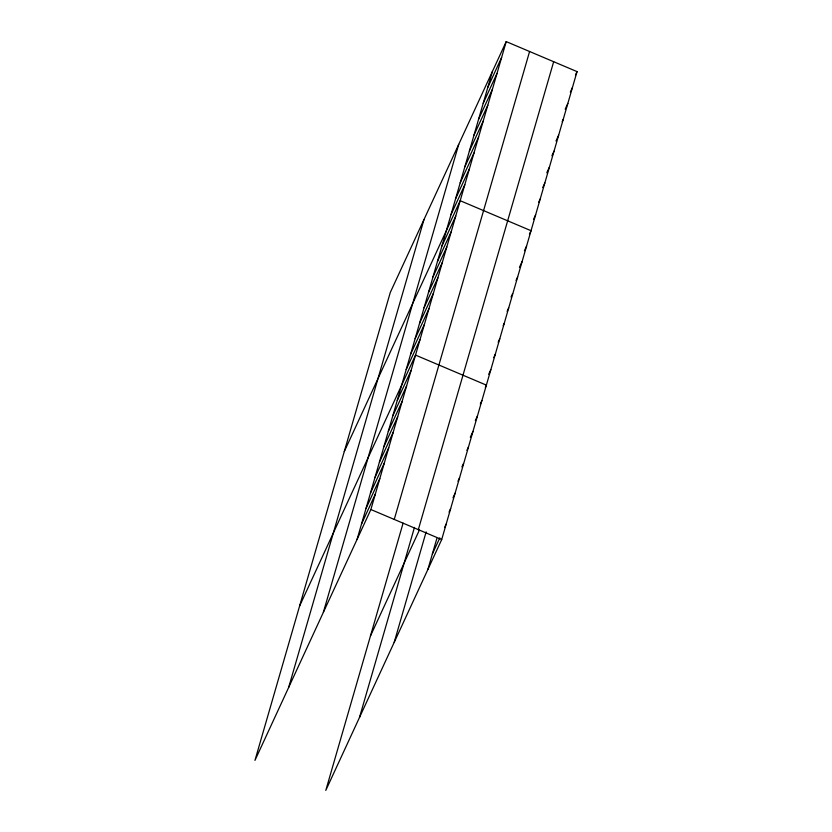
<?xml version="1.0" encoding="UTF-8"?>
<svg xmlns="http://www.w3.org/2000/svg" width="832" height="832" viewBox="0 0 832 832"><rect width="100%" height="100%" fill="white"/><g stroke="black" fill="none" stroke-linecap="round" stroke-linejoin="round"><path stroke-width="1.25" d="M288.652 687.461L423.987 219.534M323.367 612.321L458.713 144.404M357.063 539.396L492.409 71.479M506.21 41.6L390.291 292.458L254.956 760.386L370.874 509.527L506.21 41.6L577.044 71.614L441.709 539.542L325.79 790.4L403.094 523.141M394.243 519.428L529.589 51.501M359.486 717.475L414.45 527.426M418.33 529.63L553.665 61.714M394.202 642.335L426.15 531.877M427.898 569.41L436.831 538.533M487.802 87.381L501.602 57.512M483.205 103.293L497.006 73.424M478.598 119.205L492.409 89.326M474.001 135.117L487.802 105.238M469.394 151.018L483.205 121.15M464.797 166.93L478.598 137.062M460.19 182.842L474.001 152.963M455.593 198.754L469.394 168.875M450.996 214.656L464.797 184.787M344.282 451.558L460.19 200.699L531.024 230.703L529.433 234.156M441.927 246.012L455.728 216.133M437.455 261.456L451.266 231.577M432.994 276.89L446.794 247.021M428.522 292.334L442.333 262.465M424.06 307.778L437.861 277.898M419.598 323.222L433.399 293.342M415.126 338.655L428.927 308.786M410.665 354.099L424.466 324.23M406.193 369.543L420.004 339.664M299.614 605.977L415.532 355.108L486.366 385.122L485.306 387.421M397.259 400.431L411.07 370.552M392.798 415.865L406.598 385.996M388.326 431.309L402.137 401.43M383.864 446.753L397.665 416.874M379.402 462.197L393.203 432.318M374.93 477.63L388.742 447.762M370.469 493.074L384.27 463.195M365.997 508.518L379.808 478.639M361.535 523.962L375.336 494.083M575.453 75.057L577.044 71.614M570.315 92.123L572.437 87.526M565.188 109.179L567.84 103.428M562.172 121.638L563.243 119.34M555.984 140.993L558.636 135.252M551.907 155.761L554.039 151.164M546.78 172.817L549.432 167.066M542.714 187.574L544.835 182.978M538.637 202.332L540.228 198.89M533.51 219.398L535.631 214.802M524.441 250.744L526.562 246.147M519.438 267.332L522.101 261.591M516.038 280.478L517.629 277.035M511.035 297.066L512.637 293.623M507.104 311.366L508.695 307.913M503.173 325.655L504.234 323.357M498.17 342.243L499.762 338.801M493.709 357.687L495.3 354.234M488.706 374.275L490.828 369.678M370.448 635.981L419.401 530.046M480.303 404.009L481.905 400.566M475.311 420.597L477.433 416M470.319 437.195L472.971 431.444M466.908 450.33L468.499 446.888M461.916 466.929L463.507 463.476M457.974 481.218L459.566 477.776M452.982 497.806L455.104 493.21M449.041 512.106L450.642 508.654M432.37 553.966L439.806 537.888M444.579 527.54L446.17 524.098M370.874 509.527L441.709 539.542"/></g></svg>
